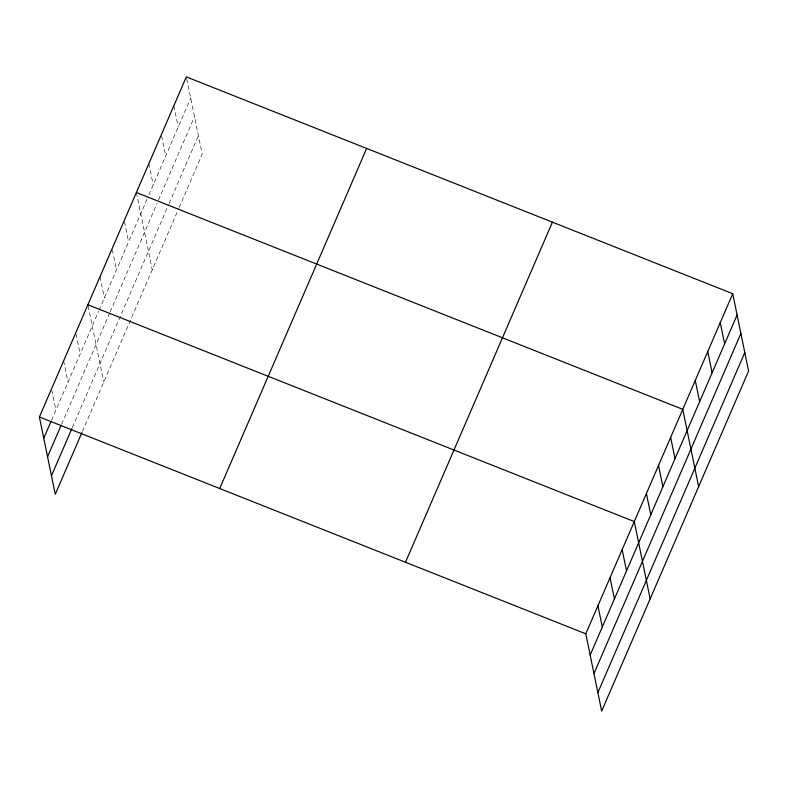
<?xml version="1.0" encoding="UTF-8"?>
<svg xmlns="http://www.w3.org/2000/svg" width="788" height="788" viewBox="0 0 788 788"><rect width="100%" height="100%" fill="white"/><g stroke="black" fill="none" stroke-linecap="round" stroke-linejoin="round"><path stroke-width="0.59" stroke-dasharray="3.94 2.96" d="M51.525 420.29L98.559 311.427M99.042 310.305L146.982 199.334M148.902 194.882L190.696 98.155M61.622 424.19L109.621 313.082M110.113 311.959L157.029 203.373M158.467 200.034L194.488 116.644M72.319 427.529L168.622 204.634M169.105 203.521L198.399 135.703M82.425 431.44L178.659 208.672M179.142 207.559L202.201 154.192L186.332 76.889M173.843 105.799L178.206 127.065M161.599 135.891L165.716 155.965M148.863 163.618L153.227 184.875M136.373 192.518L152.242 269.821M124.494 221.763L128.621 241.837M112.369 249.816L116.496 269.9M100.007 276.696L104.371 297.953M88.128 305.931L103.76 382.052M76.012 333.994L80.13 354.068M63.641 360.865L68.004 382.131M51.762 390.109L55.889 410.184"/><path stroke-width="1.18" d="M81.932 432.553L55.268 494.283L39.4 416.98L186.332 76.889L732.732 293.717L748.6 371.02L601.668 711.111L585.799 633.808L732.732 293.717M43.764 438.246L51.033 421.413M47.556 456.735L61.139 425.313M51.476 475.794L71.836 428.652M219.714 488.53L366.647 148.439M405.485 562.258L552.418 222.167M590.163 655.064L737.095 314.973M593.965 673.563L740.897 333.472M597.875 692.613L744.808 352.522M136.373 192.518L682.772 409.346L698.641 486.649M87.892 304.749L634.291 521.577L650.159 598.88M39.4 416.98L585.799 633.808M720.242 322.627L724.605 343.883M707.752 351.527L712.116 372.793M695.262 380.437L699.626 401.703M670.657 437.409L675.02 458.665M658.532 465.462L662.895 486.718M646.406 493.515L650.77 514.781M622.165 549.63L626.529 570.896M610.04 577.693L614.413 598.949M597.925 605.745L602.288 627.012"/></g></svg>
